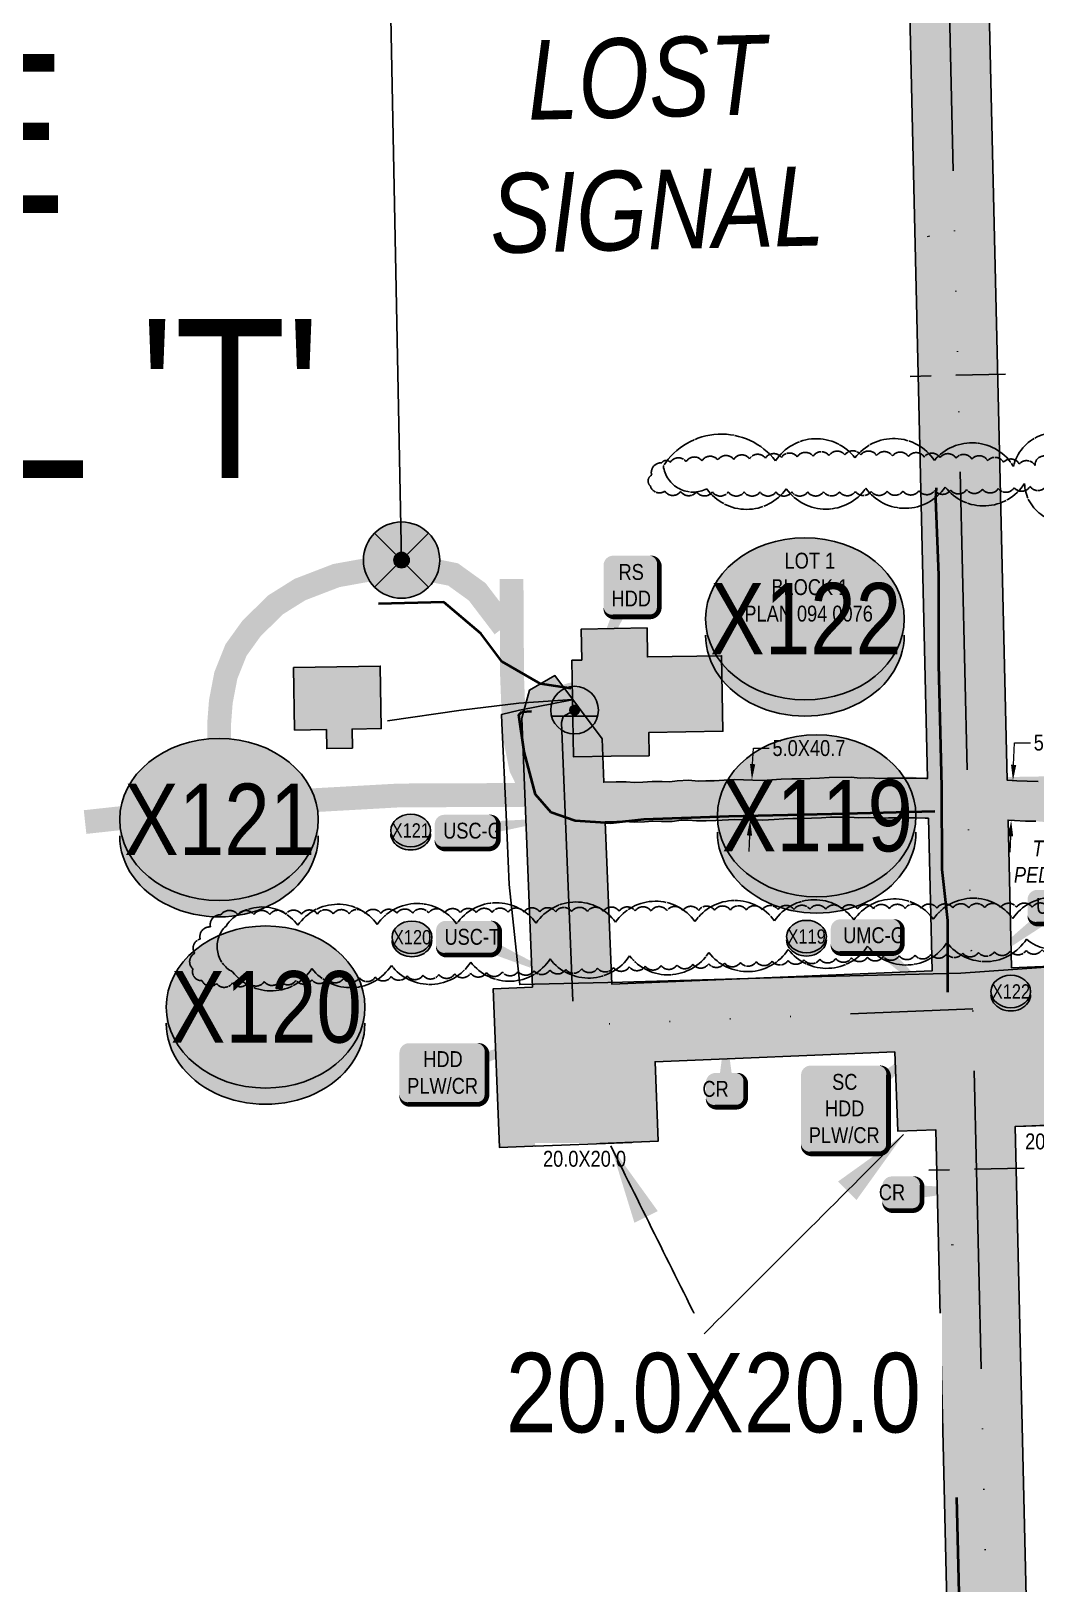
# Model space of a CAD drawing. Extents: x 88833 to 97610, y 5963373 to 5974710.
# Drawn here: x 95443.8 to 95570.2, y 5967175.4 to 5967370.8 of the extents above; entities that cross this region are included whole.
import ezdxf
from ezdxf.enums import TextEntityAlignment as Align

# ---------------------------------------------------------------- set-up
doc = ezdxf.new("R2010")
doc.units = 0
doc.header["$LTSCALE"] = 5
doc.header["$PDSIZE"] = 5
for name, pattern in [('0', [1, 1, 0]), ('COOP2', [10, 5, -1, 0, -1, 0, -1, 0, -1, 0, -1]), ('DASHDOT', [25.4, 12.7, -6.35, 0, -6.35]), ('foc-TIELINE', [1.875, 1.25, -0.625])]:
    doc.linetypes.add(name, pattern=pattern)
doc.layers.get('Defpoints').update_dxf_attribs({"color": 9})
for name, color, linetype in [('AS-POWER', 104, 'foc-POWER'), ('AS-POWER-EXISTING-PP', 72, 'Continuous'), ('AS-POWER-EXISTING-PP-1000', 72, 'Continuous'), ('AS-RESIDENCE', 14, 'Continuous'), ('AS-ROADS', 254, 'Continuous'), ('AS-SYMBOL', 7, 'Continuous'), ('AS-SYMBOL-1000', 7, 'Continuous'), ('AS-TELEPHONE', 224, 'foc-TEL'), ('AS-TELEPHONE-T-1000', 224, 'Continuous'), ('DETAIL-T', 7, 'Continuous'), ('L-TITLEDB-T-1000', 4, 'Continuous'), ('P-APEX RECON PAY ITEMS-1000', 240, 'Continuous'), ('P-APEX RECON-10m BUFFER', 51, 'COOP2'), ('P-APEX RECON-URBAN', 30, 'COOP2'), ('P-APEX RECON-WORK AREA', 104, 'Continuous'), ('P-BUFFER-PURPLE', 187, 'foc-TIELINE'), ('P-CROSSINGS', 250, 'Continuous'), ('P-CROSSINGS-1000', 250, 'Continuous'), ('T-BUSH', 110, '0'), ('T-BUSH-1000', 110, '0')]:
    doc.layers.add(name, color=color, linetype=linetype)
for name, color, linetype, lineweight in [('AS-RECON EXISTING', 151, 'DASHDOT', 40), ('AS-RECON EXISTING-T', 151, 'Continuous', 40), ('P-APEX RECON-TWS-T', 104, 'Continuous', 9), ('P-APEX RECON-TWS-T-1000', 104, 'Continuous', 9)]:
    doc.layers.add(name, color=color, linetype=linetype, lineweight=lineweight)
doc.layers.add('AS-STRUCTURE-H', color=7, linetype='Continuous', true_color=0xa8a8a8)
doc.layers.add('P-APEX RECON-TO BE DRILLED-H', color=7, linetype='Continuous', true_color=0xffafe1)
doc.styles.add('1.8', font='ARIALN.TTF', dxfattribs={"height": 2})
doc.styles.add('100L', font='ARIALN.TTF', dxfattribs={"height": 10})
doc.styles.add('175L', font='ARIALN.TTF', dxfattribs={"height": 2})
doc.styles.add('80', font='ARIALN.TTF', dxfattribs={"height": 10})
doc.styles.add('Crossing', font='ARIALN.TTF', dxfattribs={"height": 10})
doc.styles.add('foc-LtypeFont', font='ARIALN.TTF', dxfattribs={"height": 7.35})
doc.linetypes.add('foc-POWER', pattern='A,6,-1,["P",foc-LtypeFont,S=0.2,R=0,X=-0.625,Y=-0.75],-1.24,4', length=12.24)
doc.linetypes.add('foc-TEL', pattern='A,2,-1,["T",foc-LtypeFont,S=0.2,R=0,X=-0.425,Y=-0.75],-1.24,8', length=12.24)
doc.dimstyles.new('Compass 1 000', dxfattribs={"dimtxt": 1.8, "dimasz": 2, "dimexe": 0.2, "dimexo": 0.0625, "dimgap": 0.5, "dimtad": 0, "dimtih": 1, "dimtoh": 1, "dimzin": 0, "dimdsep": 46, "dimtxsty": '1.8', "dimcen": 0.1, "dimse1": 1, "dimse2": 1, "dimclrd": 256, "dimclrt": 256, "dimaunit": 1, "dimadec": 4, "dimazin": 0, "dimtfac": 0.06, "dimtofl": 0, "dimtmove": 0, "dimatfit": 0, "dimfxl": 0.2, "dimtolj": 1, "dimtzin": 0, "dimlwd": -1, "dimarcsym": 0})

# ---------------------------------------------------------------- blocks, each defined once
blk = doc.blocks.new('POWERPOLE')
h = blk.add_hatch(color=255)
edge = h.paths.add_edge_path()
edge.add_arc((0, 0), 0.96, 0, 360)
at = {"linetype": 'Continuous'}
for p, q in [((0.679, -0.679), (-0.679, 0.679)), ((-0.679, -0.679), (0.679, 0.679))]:
    blk.add_line(p, q, dxfattribs=at)
blk.add_circle((0, 0), 0.96, dxfattribs=at)
blk = doc.blocks.new('*D971')
at = {"layer": 'Defpoints', "color": 0, "transparency": 16777216}
for p in [(95567.27, 5967276.48), (95569.04, 5967276.4), (95568.82, 5967271.41)]:
    blk.add_point(p, dxfattribs=at)
at = {"layer": 'P-APEX RECON-TWS-T-1000', "transparency": 16777216}
for p, q in [((95567.36, 5967278.47), (95567.48, 5967281.26)), ((95567.48, 5967281.26), (95569.48, 5967281.26)), ((95566.96, 5967269.49), (95566.88, 5967267.49))]:
    blk.add_line(p, q, dxfattribs=at)
for points in [[(95567.03, 5967278.49), (95567.69, 5967278.46), (95567.27, 5967276.48)], [(95566.63, 5967269.5), (95567.3, 5967269.47), (95567.05, 5967271.48)]]:
    blk.add_solid(points, dxfattribs=at)
at = {"layer": 'P-APEX RECON-TWS-T-1000', "transparency": 16777216, "insert": (95574.47, 5967281.26), "char_height": 2, "attachment_point": 5, "style": '1.8'}
blk.add_mtext('\\A1;5.0X12.8', dxfattribs=at)
blk = doc.blocks.new('*D972')
at = {"layer": 'Defpoints', "color": 0, "transparency": 16777216}
for p in [(95534.44, 5967276.57), (95534.44, 5967276.57), (95534.22, 5967271.57)]:
    blk.add_point(p, dxfattribs=at)
at = {"layer": 'P-APEX RECON-TWS-T-1000', "transparency": 16777216}
for p, q in [((95534.53, 5967278.57), (95534.62, 5967280.57)), ((95534.62, 5967280.57), (95536.62, 5967280.57)), ((95534.13, 5967269.57), (95534.04, 5967267.57))]:
    blk.add_line(p, q, dxfattribs=at)
for points in [[(95534.2, 5967278.58), (95534.86, 5967278.55), (95534.44, 5967276.57)], [(95533.8, 5967269.59), (95534.46, 5967269.56), (95534.22, 5967271.57)]]:
    blk.add_solid(points, dxfattribs=at)
at = {"layer": 'P-APEX RECON-TWS-T-1000', "transparency": 16777216, "insert": (95541.61, 5967280.57), "char_height": 2, "attachment_point": 5, "style": '1.8'}
blk.add_mtext('\\A1;5.0X40.7', dxfattribs=at)
blk = doc.blocks.new('*U973')
at = {"true_color": 0xffffa8}
h = blk.add_hatch(color=51, dxfattribs=at)
edge = h.paths.add_edge_path()
edge.add_line((-21.5, -28.5), (21.5, -28.5))
edge.add_arc((21.5, -22.5), 6, 270, 360)
edge.add_line((27.5, -22.5), (27.5, 21))
edge.add_arc((21.5, 21), 6, 0, 90)
edge.add_line((21.5, 27), (-21.5, 27))
edge.add_arc((-21.5, 21), 6, 90, 180)
edge.add_line((-27.5, 21), (-27.5, -22.5))
edge.add_arc((-21.5, -22.5), 6, 180, 270)
at = {"color": 240, "flags": 128}
for points in [[(80.44, 62.65, 0, 10, 0), (0, 0, 5, 5, 0)], [(-10.61, 7.54, 0, 10, 0), (0, 0, 5, 5, 0)]]:
    blk.add_lwpolyline(points, format="xyseb", dxfattribs=at)
blk.add_lwpolyline([(-21.5, -28.5, 3, 3, 0), (21.5, -28.5, 3, 3, 0.414214), (27.5, -22.5, 3, 3, 0), (27.5, 21, 3, 0, 0.414214), (21.5, 27, 0, 0, 0), (-21.5, 27, 0, 0, 0.414214), (-27.5, 21, 0, 0, 0), (-27.5, -22.5, 0, 3, 0.414214)], format="xyseb", close=True, dxfattribs=at)
at = {"color": 4, "style": '80'}
blk.add_attdef('OTHER_001', (-14.7, -5), '', height=10, dxfattribs=at)
blk = doc.blocks.new('*U974')
at = {"true_color": 0xffffa8}
h = blk.add_hatch(color=51, dxfattribs=at)
edge = h.paths.add_edge_path()
edge.add_line((-21.5, -20), (21.5, -20))
edge.add_arc((21.5, -14), 6, 270, 360)
edge.add_line((27.5, -14), (27.5, 12.5))
edge.add_arc((21.5, 12.5), 6, 0, 90)
edge.add_line((21.5, 18.5), (-21.5, 18.5))
edge.add_arc((-21.5, 12.5), 6, 90, 180)
edge.add_line((-27.5, 12.5), (-27.5, -14))
edge.add_arc((-21.5, -14), 6, 180, 270)
at = {"color": 240, "flags": 128}
for points in [[(82.02, 29.35, 0, 10, 0), (0, 0, 5, 5, 0)], [(-10.61, 7.54, 0, 10, 0), (0, 0, 5, 5, 0)]]:
    blk.add_lwpolyline(points, format="xyseb", dxfattribs=at)
blk.add_lwpolyline([(-21.5, -20, 3, 3, 0), (21.5, -20, 3, 3, 0.414214), (27.5, -14, 3, 3, 0), (27.5, 12.5, 3, 0, 0.414214), (21.5, 18.5, 0, 0, 0), (-21.5, 18.5, 0, 0, 0.414214), (-27.5, 12.5, 0, 0, 0), (-27.5, -14, 0, 3, 0.414214)], format="xyseb", close=True, dxfattribs=at)
at = {"color": 4, "style": '80'}
blk.add_attdef('OTHER_001', (-14.7, -5), '', height=10, dxfattribs=at)
blk = doc.blocks.new('*U975')
at = {"true_color": 0xffffa8}
h = blk.add_hatch(color=51, dxfattribs=at)
edge = h.paths.add_edge_path()
edge.add_line((-14, -11.5), (14, -11.5))
edge.add_arc((14, -5.5), 6, 270, 360)
edge.add_line((20, -5.5), (20, 4))
edge.add_arc((14, 4), 6, 0, 90)
edge.add_line((14, 10), (-14, 10))
edge.add_arc((-14, 4), 6, 90, 180)
edge.add_line((-20, 4), (-20, -5.5))
edge.add_arc((-14, -5.5), 6, 180, 270)
at = {"color": 240, "flags": 128}
blk.add_lwpolyline([(-14, -11.5, 3, 3, 0), (14, -11.5, 3, 3, 0.414214), (20, -5.5, 3, 3, 0), (20, 4, 3, 0, 0.414214), (14, 10, 0, 0, 0), (-14, 10, 0, 0, 0.414214), (-20, 4, 0, 0, 0), (-20, -5.5, 0, 3, 0.414214)], format="xyseb", close=True, dxfattribs=at)
for points in [[(-10.61, 7.54, 0, 10, 0), (0, 0, 5, 5, 0)], [(65.67, -28.92, 0, 10, 0), (0, 0, 5, 5, 0)]]:
    blk.add_lwpolyline(points, format="xyseb", dxfattribs=at)
at = {"color": 4, "style": '80'}
blk.add_attdef('OTHER_001', (-14.7, -5), '', height=10, dxfattribs=at)
blk = doc.blocks.new('*U976')
at = {"true_color": 0xffffa8}
h = blk.add_hatch(color=51, dxfattribs=at)
edge = h.paths.add_edge_path()
edge.add_line((-16.5, -11.5), (16.5, -11.5))
edge.add_arc((16.5, -5.5), 6, 270, 360)
edge.add_line((22.5, -5.5), (22.5, 4))
edge.add_arc((16.5, 4), 6, 0, 90)
edge.add_line((16.5, 10), (-16.5, 10))
edge.add_arc((-16.5, 4), 6, 90, 180)
edge.add_line((-22.5, 4), (-22.5, -5.5))
edge.add_arc((-16.5, -5.5), 6, 180, 270)
at = {"color": 240, "flags": 128}
blk.add_lwpolyline([(-16.5, -11.5, 3, 3, 0), (16.5, -11.5, 3, 3, 0.414214), (22.5, -5.5, 3, 3, 0), (22.5, 4, 3, 0, 0.414214), (16.5, 10, 0, 0, 0), (-16.5, 10, 0, 0, 0.414214), (-22.5, 4, 0, 0, 0), (-22.5, -5.5, 0, 3, 0.414214)], format="xyseb", close=True, dxfattribs=at)
for points in [[(-10.61, 7.54, 0, 10, 0), (0, 0, 5, 5, 0)], [(50.77, -47.02, 0, 10, 0), (0, 0, 5, 5, 0)]]:
    blk.add_lwpolyline(points, format="xyseb", dxfattribs=at)
at = {"color": 4, "style": '80'}
blk.add_attdef('OTHER_001', (-14.7, -5), '', height=10, dxfattribs=at)
blk = doc.blocks.new('*U977')
at = {"true_color": 0xffffa8}
h = blk.add_hatch(color=51, dxfattribs=at)
edge = h.paths.add_edge_path()
edge.add_line((-14, -11.5), (14, -11.5))
edge.add_arc((14, -5.5), 6, 270, 360)
edge.add_line((20, -5.5), (20, 4))
edge.add_arc((14, 4), 6, 0, 90)
edge.add_line((14, 10), (-14, 10))
edge.add_arc((-14, 4), 6, 90, 180)
edge.add_line((-20, 4), (-20, -5.5))
edge.add_arc((-14, -5.5), 6, 180, 270)
at = {"color": 240, "flags": 128}
blk.add_lwpolyline([(-14, -11.5, 3, 3, 0), (14, -11.5, 3, 3, 0.414214), (20, -5.5, 3, 3, 0), (20, 4, 3, 0, 0.414214), (14, 10, 0, 0, 0), (-14, 10, 0, 0, 0.414214), (-20, 4, 0, 0, 0), (-20, -5.5, 0, 3, 0.414214)], format="xyseb", close=True, dxfattribs=at)
for points in [[(-10.61, 7.54, 0, 10, 0), (0, 0, 5, 5, 0)], [(-54.95, -41.58, 0, 10, 0), (0, 0, 5, 5, 0)]]:
    blk.add_lwpolyline(points, format="xyseb", dxfattribs=at)
at = {"color": 4, "style": '80'}
blk.add_attdef('OTHER_001', (-14.7, -5), '', height=10, dxfattribs=at)
blk = doc.blocks.new('RISER')
h = blk.add_hatch(color=255)
h.dxf.hatch_style = 1
edge = h.paths.add_edge_path()
edge.add_arc((0, 0), 0.7, 0, 360)
blk.add_hatch(color=13).paths.add_polyline_path([(0.581, -0.15), (-0.581, -0.15, 0.774597)])
at = {"color": 13}
blk.add_line((-0.581, -0.15), (0.581, -0.15), dxfattribs=at)
blk.add_circle((0, 0), 0.6, dxfattribs=at)
blk = doc.blocks.new('*U981')
at = {"true_color": 0xffffa8}
h = blk.add_hatch(color=51, dxfattribs=at)
edge = h.paths.add_edge_path()
edge.add_line((-11.5, -20), (11.5, -20))
edge.add_arc((11.5, -14), 6, 270, 360)
edge.add_line((17.5, -14), (17.5, 12.5))
edge.add_arc((11.5, 12.5), 6, 0, 90)
edge.add_line((11.5, 18.5), (-11.5, 18.5))
edge.add_arc((-11.5, 12.5), 6, 90, 180)
edge.add_line((-17.5, 12.5), (-17.5, -14))
edge.add_arc((-11.5, -14), 6, 180, 270)
at = {"color": 240, "flags": 128}
blk.add_lwpolyline([(-11.5, -20, 3, 3, 0), (11.5, -20, 3, 3, 0.414214), (17.5, -14, 3, 3, 0), (17.5, 12.5, 3, 0, 0.414214), (11.5, 18.5, 0, 0, 0), (-11.5, 18.5, 0, 0, 0.414214), (-17.5, 12.5, 0, 0, 0), (-17.5, -14, 0, 3, 0.414214)], format="xyseb", close=True, dxfattribs=at)
for points in [[(-10.61, 7.54, 0, 10, 0), (0, 0, 5, 5, 0)], [(-33.57, -75.03, 0, 10, 0), (0, 0, 5, 5, 0)]]:
    blk.add_lwpolyline(points, format="xyseb", dxfattribs=at)
at = {"color": 4, "style": '80'}
blk.add_attdef('OTHER_001', (-14.7, -5), '', height=10, dxfattribs=at)
blk = doc.blocks.new('*U982')
at = {"true_color": 0xffffa8}
h = blk.add_hatch(color=51, dxfattribs=at)
edge = h.paths.add_edge_path()
edge.add_line((-14, -11.5), (14, -11.5))
edge.add_arc((14, -5.5), 6, 270, 360)
edge.add_line((20, -5.5), (20, 4))
edge.add_arc((14, 4), 6, 0, 90)
edge.add_line((14, 10), (-14, 10))
edge.add_arc((-14, 4), 6, 90, 180)
edge.add_line((-20, 4), (-20, -5.5))
edge.add_arc((-14, -5.5), 6, 180, 270)
at = {"color": 240, "flags": 128}
blk.add_lwpolyline([(-14, -11.5, 3, 3, 0), (14, -11.5, 3, 3, 0.414214), (20, -5.5, 3, 3, 0), (20, 4, 3, 0, 0.414214), (14, 10, 0, 0, 0), (-14, 10, 0, 0, 0.414214), (-20, 4, 0, 0, 0), (-20, -5.5, 0, 3, 0.414214)], format="xyseb", close=True, dxfattribs=at)
for points in [[(-10.61, 7.54, 0, 10, 0), (0, 0, 5, 5, 0)], [(62.2, 8.3, 0, 10, 0), (0, 0, 5, 5, 0)]]:
    blk.add_lwpolyline(points, format="xyseb", dxfattribs=at)
at = {"color": 4, "style": '80'}
blk.add_attdef('OTHER_001', (-14.7, -5), '', height=10, dxfattribs=at)
blk = doc.blocks.new('xing2')
h = blk.add_hatch(color=50)
h.dxf.hatch_style = 1
edge = h.paths.add_edge_path()
edge.add_ellipse((0, 0), major_axis=(-12.5, 0), ratio=0.816297, start_angle=0, end_angle=360)
h = blk.add_hatch(color=250)
h.dxf.hatch_style = 1
edge = h.paths.add_edge_path()
edge.add_ellipse((0, -2.05), major_axis=(-12.5, 0), ratio=0.816297, start_angle=0, end_angle=180)
edge.add_line((12.5, -2.05), (12.5, 0))
edge.add_ellipse((0, 0), major_axis=(-12.5, 0), ratio=0.816297, start_angle=0, end_angle=180, ccw=False)
edge.add_line((-12.5, 0), (-12.5, -2.05))
at = {"color": 250}
blk.add_ellipse((0, 0), major_axis=(-12.5, 0), ratio=0.816297, dxfattribs=at)
blk.add_ellipse((0, -2.05), major_axis=(-12.5, 0), ratio=0.816297, start_param=0, end_param=3.141593, dxfattribs=at)
at = {"color": 250, "style": 'Crossing'}
blk.add_attdef('CROSSING', text='', height=9, dxfattribs=at).set_placement((0.09, 0.02), align=Align.MIDDLE_CENTER)
at = {"color": 250, "style": 'Crossing', "flags": 1}
for tag, p in [('OWNER', (0.09, -12.49)), ('DESCRIPTION', (0.09, -25.77)), ('LOCATION', (0.09, -39.3)), ('DWG_REF', (0.09, -52.84))]:
    blk.add_attdef(tag, text='', height=9, dxfattribs=at).set_placement(p, align=Align.MIDDLE_CENTER)
blk = doc.blocks.new('*U1228')
at = {"true_color": 0xffffa8}
h = blk.add_hatch(color=51, dxfattribs=at)
edge = h.paths.add_edge_path()
edge.add_line((-6.5, -11.5), (6.5, -11.5))
edge.add_arc((6.5, -5.5), 6, 270, 360)
edge.add_line((12.5, -5.5), (12.5, 4))
edge.add_arc((6.5, 4), 6, 0, 90)
edge.add_line((6.5, 10), (-6.5, 10))
edge.add_arc((-6.5, 4), 6, 90, 180)
edge.add_line((-12.5, 4), (-12.5, -5.5))
edge.add_arc((-6.5, -5.5), 6, 180, 270)
at = {"color": 240, "flags": 128}
for points in [[(-0.03, 37.54, 0, 10, 0), (0, 0, 5, 5, 0)], [(-10.61, 7.54, 0, 10, 0), (0, 0, 5, 5, 0)]]:
    blk.add_lwpolyline(points, format="xyseb", dxfattribs=at)
blk.add_lwpolyline([(-6.5, -11.5, 3, 3, 0), (6.5, -11.5, 3, 3, 0.414214), (12.5, -5.5, 3, 3, 0), (12.5, 4, 3, 0, 0.414214), (6.5, 10, 0, 0, 0), (-6.5, 10, 0, 0, 0.414214), (-12.5, 4, 0, 0, 0), (-12.5, -5.5, 0, 3, 0.414214)], format="xyseb", close=True, dxfattribs=at)
at = {"color": 4, "style": '80'}
blk.add_attdef('OTHER_001', (-14.7, -5), '', height=10, dxfattribs=at)
blk = doc.blocks.new('*U1229')
at = {"true_color": 0xffffa8}
h = blk.add_hatch(color=51, dxfattribs=at)
edge = h.paths.add_edge_path()
edge.add_line((-6.5, -11.5), (6.5, -11.5))
edge.add_arc((6.5, -5.5), 6, 270, 360)
edge.add_line((12.5, -5.5), (12.5, 4))
edge.add_arc((6.5, 4), 6, 0, 90)
edge.add_line((6.5, 10), (-6.5, 10))
edge.add_arc((-6.5, 4), 6, 90, 180)
edge.add_line((-12.5, 4), (-12.5, -5.5))
edge.add_arc((-6.5, -5.5), 6, 180, 270)
at = {"color": 240, "flags": 128}
for points in [[(-10.61, 7.54, 0, 10, 0), (0, 0, 5, 5, 0)], [(50.86, 1.96, 0, 10, 0), (0, 0, 5, 5, 0)]]:
    blk.add_lwpolyline(points, format="xyseb", dxfattribs=at)
blk.add_lwpolyline([(-6.5, -11.5, 3, 3, 0), (6.5, -11.5, 3, 3, 0.414214), (12.5, -5.5, 3, 3, 0), (12.5, 4, 3, 0, 0.414214), (6.5, 10, 0, 0, 0), (-6.5, 10, 0, 0, 0.414214), (-12.5, 4, 0, 0, 0), (-12.5, -5.5, 0, 3, 0.414214)], format="xyseb", close=True, dxfattribs=at)
at = {"color": 4, "style": '80'}
blk.add_attdef('OTHER_001', (-14.7, -5), '', height=10, dxfattribs=at)

msp = doc.modelspace()

# ---------------------------------------------------------------- hatches: boundary and pattern name
at = {"layer": 'AS-STRUCTURE-H'}
h = msp.add_hatch(color=256, dxfattribs=at)
h.dxf.hatch_style = 1
h.paths.add_polyline_path([(95516.745, 5967279.548), (95512.004, 5967279.471), (95511.805, 5967291.641), (95513.043, 5967291.661), (95512.98, 5967295.556), (95521.243, 5967295.691), (95521.303, 5967292.043), (95530.626, 5967292.195), (95530.782, 5967282.693), (95521.459, 5967282.54), (95521.506, 5967279.626)])
h = msp.add_hatch(color=256, dxfattribs=at)
h.dxf.hatch_style = 1
h.paths.add_polyline_path([(95480.926, 5967282.919), (95476.915, 5967282.854), (95476.786, 5967290.718), (95487.691, 5967290.897), (95487.82, 5967283.032), (95484.143, 5967282.972), (95484.182, 5967280.579), (95480.966, 5967280.526)])
at = {"layer": 'P-APEX RECON-10m BUFFER', "transparency": 33554687}
h = msp.add_hatch(color=256, dxfattribs=at)
h.dxf.hatch_style = 1
h.paths.add_polyline_path([(95563.645, 5967400.437), (95566.535, 5967276.545), (95567.778, 5967276.454), (95569.045, 5967276.398), (95570.436, 5967276.36), (95571.756, 5967276.253), (95572.96, 5967276.183), (95575.439, 5967276.057), (95576.661, 5967275.992), (95577.935, 5967275.945), (95579.305, 5967275.866), (95579.441, 5967270.859), (95579.055, 5967270.876), (95577.698, 5967270.954), (95576.436, 5967271.001), (95575.18, 5967271.068), (95572.687, 5967271.194), (95571.409, 5967271.269), (95570.167, 5967271.37), (95568.867, 5967271.405), (95567.484, 5967271.466), (95566.652, 5967271.527), (95567.085, 5967252.94), (95571.976, 5967253.135), (95572.019, 5967252.05), (95579.844, 5967253.792), (95579.964, 5967248.7), (95572.221, 5967246.976), (95572.769, 5967233.166), (95567.551, 5967232.959), (95578.058, 5966782.565), (95583.099, 5966782.659), (95583.192, 5966777.661), (95591.067, 5966777.806), (95591.302, 5966767.817), (95583.38, 5966767.67), (95583.474, 5966762.679), (95563.493, 5966762.304), (95563.118, 5966782.284), (95568.068, 5966782.377), (95557.566, 5967232.562), (95552.801, 5967232.373), (95552.404, 5967242.357), (95522.26, 5967241.117), (95522.657, 5967231.133), (95502.688, 5967230.339), (95501.895, 5967250.308), (95506.827, 5967250.504), (95505.481, 5967284.36), (95506.443, 5967287.871), (95509.668, 5967289.7), (95515.585, 5967281.743), (95515.802, 5967276.285), (95517.366, 5967276.334), (95518.605, 5967276.33), (95519.668, 5967276.271), (95520.734, 5967276.311), (95521.895, 5967276.363), (95523.155, 5967276.357), (95524.097, 5967276.332), (95525.051, 5967276.472), (95526.517, 5967276.535), (95527.674, 5967276.434), (95528.657, 5967276.442), (95529.71, 5967276.447), (95532.211, 5967276.616), (95533.363, 5967276.567), (95534.573, 5967276.564), (95535.78, 5967276.511), (95536.927, 5967276.571), (95538.129, 5967276.655), (95539.443, 5967276.723), (95540.634, 5967276.727), (95541.771, 5967276.767), (95542.959, 5967276.806), (95544.159, 5967276.879), (95546.932, 5967276.904), (95548.063, 5967276.792), (95549.214, 5967276.834), (95550.476, 5967276.755), (95551.505, 5967276.786), (95552.752, 5967276.815), (95553.957, 5967276.781), (95555.107, 5967276.787), (95556.313, 5967276.764), (95556.535, 5967276.762), (95553.655, 5967400.204), (95548.661, 5967400.087), (95548.194, 5967420.066), (95553.189, 5967420.182), (95551.3, 5967501.164), (95546.306, 5967501.047), (95545.838, 5967521.026), (95550.833, 5967521.142), (95550.014, 5967556.081), (95560.003, 5967556.348), (95560.822, 5967521.376), (95565.817, 5967521.493), (95566.284, 5967501.514), (95561.289, 5967501.397), (95563.154, 5967421.442), (95575.891, 5967421.443), (95576.009, 5967416.447), (95568.268, 5967416.447), (95568.639, 5967400.553)])
h.paths.add_polyline_path([(95556.651, 5967271.765), (95557.1, 5967252.55), (95516.811, 5967250.894), (95516.001, 5967271.293), (95517.436, 5967271.338), (95518.458, 5967271.334), (95519.625, 5967271.27), (95520.94, 5967271.32), (95521.994, 5967271.367), (95523.075, 5967271.361), (95524.395, 5967271.326), (95525.523, 5967271.491), (95526.407, 5967271.53), (95527.478, 5967271.436), (95528.689, 5967271.447), (95529.889, 5967271.452), (95532.273, 5967271.613), (95533.252, 5967271.571), (95534.457, 5967271.568), (95535.8, 5967271.509), (95537.232, 5967271.584), (95538.433, 5967271.668), (95539.581, 5967271.728), (95540.73, 5967271.731), (95541.942, 5967271.774), (95543.192, 5967271.815), (95544.332, 5967271.884), (95546.708, 5967271.906), (95547.905, 5967271.787), (95549.149, 5967271.832), (95550.396, 5967271.755), (95551.637, 5967271.792), (95552.74, 5967271.817), (95553.9, 5967271.785), (95555.073, 5967271.79), (95556.241, 5967271.769)], flags=16)
at = {"layer": 'P-APEX RECON-TO BE DRILLED-H', "transparency": 33554687}
h = msp.add_hatch(color=256, dxfattribs=at)
h.dxf.hatch_style = 1
h.paths.add_polyline_path([(95567.203, 5967247.877), (95557.214, 5967247.644), (95556.535, 5967276.762), (95553.539, 5967405.198), (95558.533, 5967405.315), (95563.528, 5967405.431), (95566.535, 5967276.545)])
h = msp.add_hatch(color=256, dxfattribs=at)
h.dxf.hatch_style = 1
h.paths.add_polyline_path([(95507.026, 5967245.498), (95517.01, 5967245.895), (95515.802, 5967276.285), (95515.585, 5967281.743), (95509.668, 5967289.7), (95506.443, 5967287.871), (95505.481, 5967284.36)])

# ---------------------------------------------------------------- linework, layer by layer
at = {"layer": 'AS-POWER', "flags": 128}
msp.add_lwpolyline([(95490.369, 5967304.229), (95487.992, 5967425.836), (95485.035, 5967546.753), (95486.453, 5967552.646), (95592.13, 5967556.347)], dxfattribs=at)
at = {"layer": 'AS-RECON EXISTING', "flags": 128}
for points in [[(96633.948, 5966928.839), (96640.077, 5966924.931), (96645.978, 5966920.075), (96651.834, 5966916.724), (96657.417, 5966916.344), (96668.977, 5966916.141), (96687.541, 5966914.927), (96705.964, 5966912.512), (96724.813, 5966909.613), (96736.557, 5966907.443), (96758.437, 5966899.871), (96770.722, 5966896.368), (96781.147, 5966895.414), (96794.838, 5966889.311), (96799.274, 5966886.401), (96802.094, 5966883.685), (96805.477, 5966855.845), (96805.788, 5966844.181), (96806.156, 5966810.59), (96807.057, 5966785.167), (96806.637, 5966779.481), (96798.528, 5966693.377), (96688.198, 5966692.549), (96663.686, 5966692.365), (96656.019, 5966692.157), (95751.595, 5966676.959), (95724.078, 5966676.955), (95699.65, 5966677.239), (95694.671, 5966677.425), (95694.25, 5966692.637), (95693.546, 5966710.182), (95692.591, 5966731.375), (95692.35, 5966756.345), (95692.516, 5966758.95), (95692.719, 5966762.38), (95691.597, 5966770.718), (95690.664, 5966773.825), (95688.087, 5966775.905), (95672.637, 5966776.653), (95655.69, 5966777.062), (95644.247, 5966777.673), (95630.18, 5966777.809), (95613.827, 5966778.037), (95606.343, 5966777.759), (95585.592, 5966777.785), (95582.019, 5966777.564), (95576.209, 5966778.236), (95573.248, 5966779.036), (95570.569, 5966781.031), (95569.04, 5966781.995), (95568.922, 5966801.347), (95568.609, 5966810.447), (95568.333, 5966823.351), (95568.115, 5966838.233), (95567.871, 5966854.298), (95567.568, 5966870.44), (95566.801, 5966903.482), (95566.494, 5966923.36), (95565.716, 5966955.064), (95565.225, 5966972.956), (95564.824, 5966985.405), (95564.192, 5967004.8), (95563.915, 5967025.258), (95563.122, 5967054.996), (95562.451, 5967083.533), (95562.079, 5967106.565), (95561.404, 5967138.898), (95560.783, 5967163.481), (95560.154, 5967188.011), (95560.044, 5967203.254), (95559.52, 5967223.417), (95558.956, 5967245.665), (95559.079, 5967250.204), (95559.067, 5967258.882), (95558.358, 5967265.292), (95558.318, 5967275.704), (95557.951, 5967291.105), (95557.968, 5967302.319), (95557.565, 5967311.936), (95558.437, 5967323.498), (95557.401, 5967329.366), (95556.985, 5967337.871), (95556.886, 5967340.797), (95556.542, 5967347.53), (95555.886, 5967354.717), (95555.17, 5967366.397), (95554.778, 5967380.39), (95554.438, 5967388.412), (95554.1, 5967410.928), (95553.83, 5967429.313), (95553.204, 5967469.831), (95552.546, 5967492.604), (95551.514, 5967526.863), (95551.065, 5967551.215), (95551.005, 5967556.398), (95550.679, 5967568.248), (95550.179, 5967588.724), (95549.693, 5967617.885), (95548.988, 5967653.514), (95548.393, 5967686.287), (95547.997, 5967716.676), (95547.497, 5967747.503), (95546.618, 5967777.571), (95546.414, 5967804.37), (95545.544, 5967845.99), (95544.415, 5967869.377), (95544.011, 5967886.093), (95544.472, 5967898.036), (95539.707, 5967897.036), (95537.983, 5967896.822), (95533.729, 5967896.293), (95519.655, 5967896.472), (95507.792, 5967896.02), (95489.956, 5967895.562), (95488.023, 5967895.316), (95487.465, 5967902.672), (95487.967, 5967910.074), (95488.018, 5967910.824), (95489.002, 5967911.887), (95494.377, 5967912.469)], [(95557.441, 5967272.603), (95544.482, 5967272.246), (95531.524, 5967271.974), (95520.829, 5967271.579), (95516.672, 5967271.154), (95512.195, 5967271.44), (95509.191, 5967272.457), (95507.232, 5967274.76), (95505.789, 5967280.128), (95505.108, 5967284.782), (95505.507, 5967285.154), (95512.007, 5967285.651)]]:
    msp.add_lwpolyline(points, dxfattribs=at)
at = {"layer": 'AS-RECON EXISTING', "color": 240, "flags": 128}
msp.add_lwpolyline([(95511.686, 5967288.067), (95507.849, 5967288.66), (95502.973, 5967291.494), (95500.359, 5967295.002), (95495.675, 5967298.96), (95487.472, 5967298.736)], dxfattribs=at)
at = {"layer": 'AS-RESIDENCE'}
for points in [[(95516.745, 5967279.548), (95512.004, 5967279.471), (95511.805, 5967291.641), (95513.043, 5967291.661), (95512.98, 5967295.556), (95521.243, 5967295.691), (95521.303, 5967292.043), (95530.626, 5967292.195), (95530.782, 5967282.693), (95521.459, 5967282.54), (95521.506, 5967279.626)], [(95480.926, 5967282.919), (95476.915, 5967282.854), (95476.786, 5967290.718), (95487.691, 5967290.897), (95487.82, 5967283.032), (95484.143, 5967282.972), (95484.182, 5967280.579), (95480.966, 5967280.526)]]:
    msp.add_lwpolyline(points, close=True, dxfattribs=at)
at = {"layer": 'AS-ROADS', "const_width": 2.998, "flags": 128}
for points in [[(95503.269, 5967295.801), (95499.882, 5967300.244), (95496.848, 5967302.43), (95492.968, 5967303.205), (95487.253, 5967303.205), (95482.173, 5967302.289), (95477.586, 5967300.526), (95474.552, 5967298.622), (95471.518, 5967295.66), (95469.543, 5967292.91), (95468.273, 5967289.737), (95467.638, 5967286.423), (95467.426, 5967283.673), (95467.426, 5967279.865), (95468.202, 5967277.327), (95469.331, 5967275.141), (95470.883, 5967273.801)], [(95504.201, 5967301.865), (95504.272, 5967289.595), (95504.554, 5967282.262), (95505.401, 5967278.102), (95506.812, 5967275.211)], [(95450.562, 5967271.274), (95472.098, 5967273.616), (95490.063, 5967274.62), (95515.951, 5967274.731), (95545.216, 5967275.518), (95564.855, 5967275.407), (95577.576, 5967275.63), (95586.503, 5967275.63)]]:
    msp.add_lwpolyline(points, dxfattribs=at)
at = {"layer": 'AS-TELEPHONE', "flags": 128}
for points in [[(95488.582, 5967284), (95497.861, 5967285.344), (95505.134, 5967286.245), (95511.851, 5967286.684)], [(95511.846, 5967286.646), (95505.224, 5967285.346), (95502.93, 5967284.794), (95502.991, 5967283.729), (95503.523, 5967272.235), (95503.903, 5967263.405), (95505.235, 5967250.833), (95518.155, 5967251.107), (95539.744, 5967251.771), (95560.704, 5967252.251), (95577.378, 5967253.439), (95580.211, 5967254.546)]]:
    msp.add_lwpolyline(points, dxfattribs=at)
at = {"layer": 'P-APEX RECON-URBAN', "ltscale": 1.5, "flags": 128}
msp.add_lwpolyline([(95512.133, 5967285.355), (95510.713, 5967284.549), (95510.504, 5967283.786), (95512.018, 5967245.696), (95562.209, 5967247.76)], dxfattribs=at)
at = {"layer": 'P-APEX RECON-WORK AREA', "flags": 128}
for points in [[(95563.645, 5967400.437), (95566.535, 5967276.545), (95567.778, 5967276.454), (95569.045, 5967276.398), (95570.436, 5967276.36)], [(95570.167, 5967271.37), (95568.867, 5967271.405), (95567.484, 5967271.466), (95566.652, 5967271.527), (95567.085, 5967252.94), (95571.976, 5967253.135)]]:
    msp.add_lwpolyline(points, dxfattribs=at)
msp.add_lwpolyline([(95556.651, 5967271.765), (95557.1, 5967252.55), (95516.811, 5967250.894), (95516.001, 5967271.293), (95517.436, 5967271.338), (95518.458, 5967271.334), (95519.625, 5967271.27), (95520.94, 5967271.32), (95521.994, 5967271.367), (95523.075, 5967271.361), (95524.395, 5967271.326), (95525.523, 5967271.491), (95526.407, 5967271.53), (95527.478, 5967271.436), (95528.689, 5967271.447), (95529.889, 5967271.452), (95532.273, 5967271.613), (95533.252, 5967271.571), (95534.457, 5967271.568), (95535.8, 5967271.509), (95537.232, 5967271.584), (95538.433, 5967271.668), (95539.581, 5967271.728), (95540.73, 5967271.731), (95541.942, 5967271.774), (95543.192, 5967271.815), (95544.332, 5967271.884), (95546.708, 5967271.906), (95547.905, 5967271.787), (95549.149, 5967271.832), (95550.396, 5967271.755), (95551.637, 5967271.792), (95552.74, 5967271.817), (95553.9, 5967271.785), (95555.073, 5967271.79), (95556.241, 5967271.769)], close=True, dxfattribs=at)
at = {"layer": 'P-BUFFER-PURPLE'}
for p, q in [((95566.342, 5967327.629), (95554.355, 5967327.349)), ((95568.673, 5967227.735), (95556.686, 5967227.456))]:
    msp.add_line(p, q, dxfattribs=at)
at = {"layer": 'T-BUSH', "flags": 128}
for points in [[(95523.297, 5967316.084, 0.5205671), (95528.775, 5967313.213, 0.5205671), (95538.767, 5967313.208, 0.5205671), (95548.759, 5967313.273, 0.5205671), (95558.749, 5967313.43, 0.5205671), (95568.727, 5967313.875, 0.5205671), (95575.689, 5967309.385, 0.5205671), (95575.559, 5967299.399, 0.5205671), (95577.62, 5967299.79, 0.5205671), (95577.024, 5967309.759, 0.5205671), (95575.668, 5967319.419, 0.5205671), (95567.344, 5967316.003, 0.5205671), (95557.387, 5967316.763, 0.5205671), (95547.4, 5967317.085, 0.5205671), (95537.416, 5967316.72, 0.5205671)], [(95468.29, 5967258.193, 0.5205671), (95469.121, 5967252.434, 0.5205671), (95479.105, 5967252.837, 0.5205671), (95489.089, 5967253.241, 0.5205671), (95499.072, 5967253.644, 0.5205671), (95509.056, 5967254.047, 0.5205671), (95519.04, 5967254.451, 0.5205671), (95529.024, 5967254.854, 0.5205671), (95539.008, 5967255.258, 0.5205671), (95548.991, 5967255.676, 0.5205671), (95558.974, 5967256.103, 0.5205671), (95568.957, 5967256.53, 0.5205671), (95577.837, 5967258.955, 0.5205671), (95577.453, 5967268.331, 0.5205671), (95577.235, 5967259.239, 0.5205671), (95567.243, 5967259.143, 0.5205671), (95557.252, 5967259.047, 0.5205671), (95547.26, 5967258.951, 0.5205671), (95537.269, 5967258.855, 0.5205671), (95527.277, 5967258.759, 0.5205671), (95517.285, 5967258.664, 0.5205671), (95507.294, 5967258.568, 0.5205671), (95497.302, 5967258.472, 0.5205671), (95487.311, 5967258.376, 0.5205671), (95477.319, 5967258.28, 0.5205671)]]:
    msp.add_lwpolyline(points, format="xyb", close=True, dxfattribs=at)
at = {"layer": 'T-BUSH-1000', "flags": 128}
for points in [[(95523.1, 5967316.474, 0.5205671), (95521.831, 5967314.931, 0.5205671), (95521.662, 5967313.557, 0.5205671), (95523.472, 5967312.906, 0.5205671), (95525.47, 5967312.871, 0.5205671), (95527.468, 5967312.836, 0.5205671), (95529.466, 5967312.809, 0.5205671), (95531.465, 5967312.809, 0.5205671), (95533.463, 5967312.809, 0.5205671), (95535.462, 5967312.809, 0.5205671), (95537.46, 5967312.809, 0.5205671), (95539.458, 5967312.809, 0.5205671), (95541.457, 5967312.809, 0.5205671), (95543.455, 5967312.819, 0.5205671), (95545.454, 5967312.84, 0.5205671), (95547.452, 5967312.86, 0.5205671), (95549.45, 5967312.881, 0.5205671), (95551.448, 5967312.901, 0.5205671), (95553.447, 5967312.922, 0.5205671), (95555.445, 5967312.961, 0.5205671), (95557.443, 5967313.003, 0.5205671), (95559.441, 5967313.047, 0.5205671), (95561.438, 5967313.107, 0.5205671), (95563.436, 5967313.168, 0.5205671), (95565.433, 5967313.228, 0.5205671), (95567.427, 5967313.336, 0.5205671), (95569.417, 5967313.501, 0.5205671), (95571.416, 5967313.501, 0.5205671), (95573.247, 5967313, 0.5205671), (95574.846, 5967311.802, 0.5205671), (95575.29, 5967310.025, 0.5205671), (95575.29, 5967308.027, 0.5205671), (95575.229, 5967306.03, 0.5205671), (95575.156, 5967304.033, 0.5205671), (95575.084, 5967302.035, 0.5205671), (95575.126, 5967300.039, 0.5205671), (95575.228, 5967298.043, 0.5205671), (95575.329, 5967296.048, 0.5205671), (95576.386, 5967294.929, 0.5205671), (95577.969, 5967295.758, 0.5205671), (95578.019, 5967297.737, 0.5205671), (95578.019, 5967299.735, 0.5205671), (95578.019, 5967301.734, 0.5205671), (95577.895, 5967303.727, 0.5205671), (95577.74, 5967305.72, 0.5205671), (95577.584, 5967307.712, 0.5205671), (95577.429, 5967309.704, 0.5205671), (95577.273, 5967311.697, 0.5205671), (95577.118, 5967313.689, 0.5205671), (95576.962, 5967315.681, 0.5205671), (95576.807, 5967317.674, 0.5205671), (95576.28, 5967319.584, 0.5205671), (95574.412, 5967319.994, 0.5205671), (95572.943, 5967318.69, 0.5205671), (95571.518, 5967317.29, 0.5205671), (95570.054, 5967316.124, 0.5205671), (95568.067, 5967316.33, 0.5205671), (95566.079, 5967316.536, 0.5205671), (95564.091, 5967316.743, 0.5205671), (95562.103, 5967316.949, 0.5205671), (95560.11, 5967317.075, 0.5205671), (95558.113, 5967317.139, 0.5205671), (95556.116, 5967317.204, 0.5205671), (95554.118, 5967317.268, 0.5205671), (95552.121, 5967317.333, 0.5205671), (95550.123, 5967317.397, 0.5205671), (95548.126, 5967317.461, 0.5205671), (95546.129, 5967317.466, 0.5205671), (95544.132, 5967317.387, 0.5205671), (95542.135, 5967317.307, 0.5205671), (95540.138, 5967317.228, 0.5205671), (95538.142, 5967317.149, 0.5205671), (95536.145, 5967317.069, 0.5205671), (95534.148, 5967316.99, 0.5205671), (95532.151, 5967316.911, 0.5205671), (95530.154, 5967316.832, 0.5205671), (95528.158, 5967316.736, 0.5205671), (95526.162, 5967316.633, 0.5205671), (95524.167, 5967316.53, 0.5205671)], [(95467.641, 5967259.586, 0.5205671), (95466.34, 5967258.069, 0.5205671), (95465.039, 5967256.552, 0.5205671), (95464.354, 5967254.767, 0.5205671), (95464.127, 5967252.781, 0.5205671), (95465.265, 5967251.318, 0.5205671), (95467.102, 5967250.952, 0.5205671), (95469.099, 5967251.033, 0.5205671), (95471.096, 5967251.114, 0.5205671), (95473.093, 5967251.194, 0.5205671), (95475.09, 5967251.275, 0.5205671), (95477.086, 5967251.356, 0.5205671), (95479.083, 5967251.436, 0.5205671), (95481.08, 5967251.517, 0.5205671), (95483.077, 5967251.598, 0.5205671), (95485.073, 5967251.678, 0.5205671), (95487.07, 5967251.759, 0.5205671), (95489.067, 5967251.84, 0.5205671), (95491.064, 5967251.92, 0.5205671), (95493.061, 5967252.001, 0.5205671), (95495.057, 5967252.082, 0.5205671), (95497.054, 5967252.162, 0.5205671), (95499.051, 5967252.243, 0.5205671), (95501.048, 5967252.324, 0.5205671), (95503.045, 5967252.404, 0.5205671), (95505.041, 5967252.485, 0.5205671), (95507.038, 5967252.566, 0.5205671), (95509.035, 5967252.646, 0.5205671), (95511.032, 5967252.727, 0.5205671), (95513.028, 5967252.808, 0.5205671), (95515.025, 5967252.889, 0.5205671), (95517.022, 5967252.969, 0.5205671), (95519.019, 5967253.05, 0.5205671), (95521.016, 5967253.131, 0.5205671), (95523.012, 5967253.211, 0.5205671), (95525.009, 5967253.292, 0.5205671), (95527.006, 5967253.373, 0.5205671), (95529.003, 5967253.453, 0.5205671), (95530.999, 5967253.534, 0.5205671), (95532.996, 5967253.615, 0.5205671), (95534.993, 5967253.695, 0.5205671), (95536.99, 5967253.776, 0.5205671), (95538.987, 5967253.857, 0.5205671), (95540.983, 5967253.937, 0.5205671), (95542.98, 5967254.019, 0.5205671), (95544.977, 5967254.105, 0.5205671), (95546.973, 5967254.19, 0.5205671), (95548.97, 5967254.275, 0.5205671), (95550.966, 5967254.361, 0.5205671), (95552.963, 5967254.446, 0.5205671), (95554.96, 5967254.531, 0.5205671), (95556.956, 5967254.617, 0.5205671), (95558.953, 5967254.702, 0.5205671), (95560.949, 5967254.787, 0.5205671), (95562.946, 5967254.873, 0.5205671), (95564.943, 5967254.958, 0.5205671), (95566.939, 5967255.043, 0.5205671), (95568.936, 5967255.129, 0.5205671), (95570.932, 5967255.214, 0.5205671), (95572.929, 5967255.299, 0.5205671), (95574.925, 5967255.385, 0.5205671), (95576.922, 5967255.47, 0.5205671), (95578.15, 5967256.947, 0.5205671), (95579.286, 5967258.591, 0.5205671), (95580.139, 5967260.309, 0.5205671), (95579.943, 5967262.298, 0.5205671), (95579.748, 5967264.287, 0.5205671), (95579.509, 5967266.27, 0.5205671), (95579.197, 5967268.244, 0.5205671), (95578.252, 5967269.609, 0.5205671), (95576.268, 5967269.809, 0.5205671), (95575.621, 5967268.16, 0.5205671), (95575.76, 5967266.166, 0.5205671), (95575.898, 5967264.173, 0.5205671), (95576.037, 5967262.179, 0.5205671), (95575.702, 5967260.623, 0.5205671), (95573.703, 5967260.604, 0.5205671), (95571.705, 5967260.585, 0.5205671), (95569.707, 5967260.566, 0.5205671), (95567.708, 5967260.546, 0.5205671), (95565.71, 5967260.527, 0.5205671), (95563.712, 5967260.508, 0.5205671), (95561.713, 5967260.489, 0.5205671), (95559.715, 5967260.47, 0.5205671), (95557.717, 5967260.45, 0.5205671), (95555.718, 5967260.431, 0.5205671), (95553.72, 5967260.412, 0.5205671), (95551.722, 5967260.393, 0.5205671), (95549.723, 5967260.374, 0.5205671), (95547.725, 5967260.355, 0.5205671), (95545.727, 5967260.335, 0.5205671), (95543.729, 5967260.316, 0.5205671), (95541.73, 5967260.297, 0.5205671), (95539.732, 5967260.278, 0.5205671), (95537.734, 5967260.259, 0.5205671), (95535.735, 5967260.24, 0.5205671), (95533.737, 5967260.22, 0.5205671), (95531.739, 5967260.201, 0.5205671), (95529.74, 5967260.182, 0.5205671), (95527.742, 5967260.163, 0.5205671), (95525.744, 5967260.144, 0.5205671), (95523.745, 5967260.125, 0.5205671), (95521.747, 5967260.105, 0.5205671), (95519.749, 5967260.086, 0.5205671), (95517.75, 5967260.067, 0.5205671), (95515.752, 5967260.048, 0.5205671), (95513.754, 5967260.029, 0.5205671), (95511.755, 5967260.009, 0.5205671), (95509.757, 5967259.99, 0.5205671), (95507.759, 5967259.971, 0.5205671), (95505.76, 5967259.952, 0.5205671), (95503.762, 5967259.933, 0.5205671), (95501.764, 5967259.914, 0.5205671), (95499.766, 5967259.894, 0.5205671), (95497.767, 5967259.875, 0.5205671), (95495.769, 5967259.856, 0.5205671), (95493.771, 5967259.837, 0.5205671), (95491.772, 5967259.818, 0.5205671), (95489.774, 5967259.799, 0.5205671), (95487.776, 5967259.779, 0.5205671), (95485.777, 5967259.76, 0.5205671), (95483.779, 5967259.741, 0.5205671), (95481.781, 5967259.722, 0.5205671), (95479.782, 5967259.703, 0.5205671), (95477.784, 5967259.683, 0.5205671), (95475.786, 5967259.664, 0.5205671), (95473.787, 5967259.645, 0.5205671), (95471.789, 5967259.626, 0.5205671), (95469.791, 5967259.607, 0.5205671)]]:
    msp.add_lwpolyline(points, format="xyb", close=True, dxfattribs=at)

# ---------------------------------------------------------------- block references
at = {"layer": 'AS-POWER-EXISTING-PP', "xscale": 5, "yscale": 5, "zscale": 5}
msp.add_blockref('POWERPOLE', (95490.37, 5967304.23), dxfattribs=at)
at = {"layer": 'AS-POWER-EXISTING-PP-1000', "xscale": 0.9992045070000001, "yscale": 0.9992045070000001, "zscale": 0.9992045070000001}
msp.add_blockref('POWERPOLE', (95490.37, 5967304.23), dxfattribs=at)
at = {"layer": 'AS-SYMBOL', "xscale": 4.996022535000006, "yscale": 4.996022535000006, "zscale": 4.996022535000006}
msp.add_blockref('RISER', (95512.133, 5967285.355), dxfattribs=at)
at = {"layer": 'AS-SYMBOL-1000', "xscale": 0.9992045070000001, "yscale": 0.9992045070000001, "zscale": 0.9992045070000001}
msp.add_blockref('RISER', (95512.133, 5967285.355), dxfattribs=at)
at = {"layer": 'P-APEX RECON PAY ITEMS-1000'}
ref = msp.add_blockref('*U981', (95519.283, 5967301.089), dxfattribs=dict(at, xscale=0.2, yscale=0.2, zscale=0.2))
ref.add_attrib('OTHER_001', 'RS', (95517.664, 5967301.738), dxfattribs={"layer": '0', "color": 4, "height": 2, "style": '80'})
ref.add_attrib('OTHER_002', 'HDD', (95516.778, 5967298.405), dxfattribs={"layer": '0', "color": 4, "height": 2, "style": '80'})
at = {"layer": 'P-APEX RECON PAY ITEMS-1000', "xscale": 0.2, "yscale": 0.2, "zscale": 0.2}
for name, p, values in [('*U982', (95498.541, 5967270.191), {'OTHER_001': 'USC-G'}), ('*U975', (95498.71, 5967256.834), {'OTHER_001': 'USC-T'}), ('*U976', (95548.857, 5967257.034), {'OTHER_001': 'UMC-G'}), ('*U1228', (95531.156, 5967237.7), {'OTHER_001': 'CR'}), ('*U1229', (95553.345, 5967224.687), {'OTHER_001': 'CR'})]:
    msp.add_blockref(name, p, dxfattribs=at).add_auto_attribs(values)
at = {"layer": 'P-APEX RECON PAY ITEMS-1000'}
ref = msp.add_blockref('*U973', (95546.121, 5967235.23), dxfattribs=dict(at, xscale=0.2, yscale=0.2, zscale=0.2))
ref.add_attrib('OTHER_001', 'SC', (95544.526, 5967237.581), dxfattribs={"layer": '0', "color": 4, "height": 2, "style": '80'})
ref.add_attrib('OTHER_002', 'HDD', (95543.616, 5967234.247), dxfattribs={"layer": '0', "color": 4, "height": 2, "style": '80'})
ref.add_attrib('OTHER_003', 'PLW/CR', (95541.595, 5967230.879), dxfattribs={"layer": '0', "color": 4, "height": 2, "style": '80'})
ref = msp.add_blockref('*U974', (95495.606, 5967239.746), dxfattribs=dict(at, xscale=0.2, yscale=0.2, zscale=0.2))
ref.add_attrib('OTHER_001', 'HDD', (95493.1, 5967240.448), dxfattribs={"layer": '0', "color": 4, "height": 2, "style": '80'})
ref.add_attrib('OTHER_002', 'PLW/CR', (95491.079, 5967237.079), dxfattribs={"layer": '0', "color": 4, "height": 2, "style": '80'})
at = {"layer": 'P-CROSSINGS', "xscale": 0.9992045070000001, "yscale": 0.9992045070000001, "zscale": 0.9992045070000001}
for p, values in [((95541.107, 5967296.84), {'CROSSING': 'X122'}), ((95542.583, 5967272.061), {'CROSSING': 'X119'}), ((95467.408, 5967271.589), {'CROSSING': 'X121'}), ((95473.266, 5967248.001), {'CROSSING': 'X120'})]:
    msp.add_blockref('xing2', p, dxfattribs=at).add_auto_attribs(values)
at = {"layer": 'P-CROSSINGS-1000', "xscale": 0.1998409014, "yscale": 0.1998409014, "zscale": 0.1998409014}
for p, values in [((95491.518, 5967270.211), {'CROSSING': 'X121'}), ((95491.672, 5967256.778), {'CROSSING': 'X120'}), ((95541.304, 5967256.868), {'CROSSING': 'X119'}), ((95567.001, 5967249.955), {'CROSSING': 'X122'})]:
    msp.add_blockref('xing2', p, dxfattribs=at).add_auto_attribs(values)

# ---------------------------------------------------------------- texts
at = {"layer": 'AS-RECON EXISTING-T', "insert": (95500.509, 5967369.486), "char_height": 10, "attachment_point": 1, "rotation": 1.37666, "style": '100L'}
msp.add_mtext_dynamic_manual_height_columns('\\pi5.5816;{\\fArial Narrow|b0|i1|c0|p34;LOST\\P\\pi0.47249;SIGNAL}', width=41.78399, gutter_width=50, heights=[0], dxfattribs=at)
at = {"layer": 'DETAIL-T', "color": 3, "insert": (95368.089, 5967367.922), "char_height": 20, "attachment_point": 1, "style": '175L'}
msp.add_mtext_dynamic_manual_height_columns("\\pi34.229;SEE \\P\\pi2.7621;DETAIL 'T'", width=112.03167, gutter_width=55, heights=[0], dxfattribs=at)
at = {"layer": 'L-TITLEDB-T-1000', "insert": (95532.389, 5967305.163), "char_height": 1.99841, "attachment_point": 1, "style": '1.8'}
msp.add_mtext_dynamic_manual_height_columns('\\pi6.1515;LOT 1\\P\\pi4.5007;BLOCK 1\\P\\pi1.0996;PLAN 094 0076', width=18.07872, gutter_width=10, heights=[0], dxfattribs=at)

# ---------------------------------------------------------------- dimensions: what is measured, and where the dimension line sits
at = {"layer": 'P-APEX RECON-TWS-T-1000'}
dim = msp.add_linear_dim(base=(95567.272, 5967276.476), p1=(95568.82, 5967271.407), p2=(95569.041, 5967276.398), angle=87.46953, text='5.0X12.8', dimstyle='Compass 1 000', dxfattribs=at)
dim.commit()
dim.dimension.update_dxf_attribs({"geometry": '*D971', "text_midpoint": (95574.473, 5967281.264), "dimtype": 161})
dim = msp.add_aligned_dim(p1=(95534.219, 5967271.569), p2=(95534.441, 5967276.57), distance=0, text='5.0X40.7', dimstyle='Compass 1 000', dxfattribs=at)
dim.commit()
dim.dimension.update_dxf_attribs({"geometry": '*D972', "text_midpoint": (95541.605, 5967280.566)})

# ---------------------------------------------------------------- next in the draw order: texts
at = {"layer": 'P-APEX RECON-TWS-T-1000', "char_height": 2, "attachment_point": 1, "style": '175L', "bg_fill": 2}
for insert in [(95568.805, 5967232.092), (95508.16, 5967229.908)]:
    msp.add_mtext_dynamic_manual_height_columns('20.0X20.0', width=10.36249, gutter_width=100, heights=[0], dxfattribs=dict(at, insert=insert))

# ---------------------------------------------------------------- next in the draw order: linework, layer by layer
at = {"layer": 'P-APEX RECON-WORK AREA', "flags": 128}
for points in [[(95568.068, 5966782.377), (95557.566, 5967232.562), (95552.801, 5967232.373), (95552.404, 5967242.357), (95522.26, 5967241.117), (95522.657, 5967231.133), (95502.688, 5967230.339), (95501.895, 5967250.308), (95506.827, 5967250.504), (95505.481, 5967284.36), (95506.443, 5967287.871), (95509.668, 5967289.7), (95515.585, 5967281.743), (95515.802, 5967276.285), (95517.366, 5967276.334), (95518.605, 5967276.33), (95519.668, 5967276.271), (95520.734, 5967276.311), (95521.895, 5967276.363), (95523.155, 5967276.357), (95524.097, 5967276.332), (95525.051, 5967276.472), (95526.517, 5967276.535), (95527.674, 5967276.434), (95528.657, 5967276.442), (95529.71, 5967276.447), (95532.211, 5967276.616), (95533.363, 5967276.567), (95534.573, 5967276.564), (95535.78, 5967276.511), (95536.927, 5967276.571), (95538.129, 5967276.655), (95539.443, 5967276.723), (95540.634, 5967276.727), (95541.771, 5967276.767), (95542.959, 5967276.806), (95544.159, 5967276.879), (95546.932, 5967276.904), (95548.063, 5967276.792), (95549.214, 5967276.834), (95550.476, 5967276.755), (95551.505, 5967276.786), (95552.752, 5967276.815), (95553.957, 5967276.781), (95555.107, 5967276.787), (95556.313, 5967276.764), (95556.535, 5967276.762), (95553.655, 5967400.204)], [(95572.769, 5967233.166), (95567.551, 5967232.959), (95578.058, 5966782.565)]]:
    msp.add_lwpolyline(points, dxfattribs=at)

# ---------------------------------------------------------------- next in the draw order: leaders
at = {"layer": 'P-APEX RECON-TWS-T', "path_type": 1}
msp.add_leader([(95516.679, 5967230.54), (95528.438, 5967206.895)], dimstyle='Compass 1 000', override={"dimasz": 10, "dimgap": 0.5, "dimtad": 0}, dxfattribs=at)

# ---------------------------------------------------------------- next in the draw order: texts
at = {"layer": 'AS-TELEPHONE-T-1000', "insert": (95567.321, 5967268.964), "char_height": 2, "attachment_point": 1, "style": '100L', "bg_fill": 3, "box_fill_scale": 1.1, "bg_fill_color": 256, "bg_fill_transparency": 0}
msp.add_mtext_dynamic_manual_height_columns('\\pi2.4056;{\\fArial Narrow|b0|i1|c0|p34;TELUS\\P\\pi0.069995;PEDESTAL}', width=11.92307, gutter_width=55, heights=[0], dxfattribs=at)
at = {"layer": 'P-APEX RECON-TWS-T', "insert": (95503.479, 5967204.477), "char_height": 10, "attachment_point": 1, "style": '175L', "bg_fill": 2}
msp.add_mtext_dynamic_manual_height_columns('20.0X20.0', width=49.86126, gutter_width=100, heights=[0], dxfattribs=at)

# ---------------------------------------------------------------- next in the draw order: linework, layer by layer
at = {"layer": 'P-APEX RECON-URBAN', "ltscale": 1.5, "flags": 128}
msp.add_lwpolyline([(95604.664, 5963883.775), (95600.688, 5963884.065), (95571.901, 5963891.318), (95550.768, 5963922.089), (95550.576, 5963922.388), (95478.967, 5963996.096), (95465.352, 5964311.406), (95468.839, 5964421.135), (95470.649, 5964475.305), (95620.187, 5964480.377), (95611.989, 5964873.285), (95529.082, 5964871.565), (95526.625, 5964991.535), (95665.381, 5964994.31), (95662.79, 5965117.145), (95662.114, 5965146.983), (95828.828, 5965237.722), (95821.659, 5965434.392), (95656.094, 5965431.226), (95637.653, 5966315.61), (95636.831, 5966360.608), (95631.163, 5966670.767), (95630.418, 5966710.155), (95629.286, 5966773.514), (95573.296, 5966772.481), (95562.209, 5967247.76), (95558.533, 5967405.315), (95555.954, 5967515.885), (95553.815, 5967607.121), (95550.488, 5967748.44), (95549.548, 5967788.356), (95547.114, 5967891.755), (95538.108, 5967891.507), (95535.601, 5967998.025), (95514.647, 5968047.887), (95530.424, 5968091.293), (95528.948, 5968153.973), (95524.05, 5968359.55), (95523.447, 5968384.548), (95600.52, 5968386.516), (95597.793, 5968513.781), (95647.557, 5968535.504), (95594.679, 5968659.067), (95594.153, 5968683.607), (95593.146, 5968730.564), (95586.83, 5969025.233), (95585.973, 5969065.243), (95584.576, 5969130.419), (95583.347, 5969187.024), (95576.228, 5969512.869), (95575.431, 5969547.888), (95567.508, 5969905.416), (95562.187, 5969910.496)], dxfattribs=at)

# ---------------------------------------------------------------- next in the draw order: block references
at = {"layer": 'P-APEX RECON PAY ITEMS-1000', "xscale": 0.2, "yscale": 0.2, "zscale": 0.2}
msp.add_blockref('*U977', (95573.117, 5967260.734), dxfattribs=at).add_auto_attribs({'OTHER_001': 'USC-T'})

# ---------------------------------------------------------------- next in the draw order: leaders
at = {"layer": 'P-APEX RECON-TWS-T', "path_type": 1}
msp.add_leader([(95553.513, 5967231.955), (95528.438, 5967206.895)], dimstyle='Compass 1 000', override={"dimasz": 10, "dimgap": 0.5, "dimtad": 0}, dxfattribs=at)

doc.saveas('drawing.dxf')
